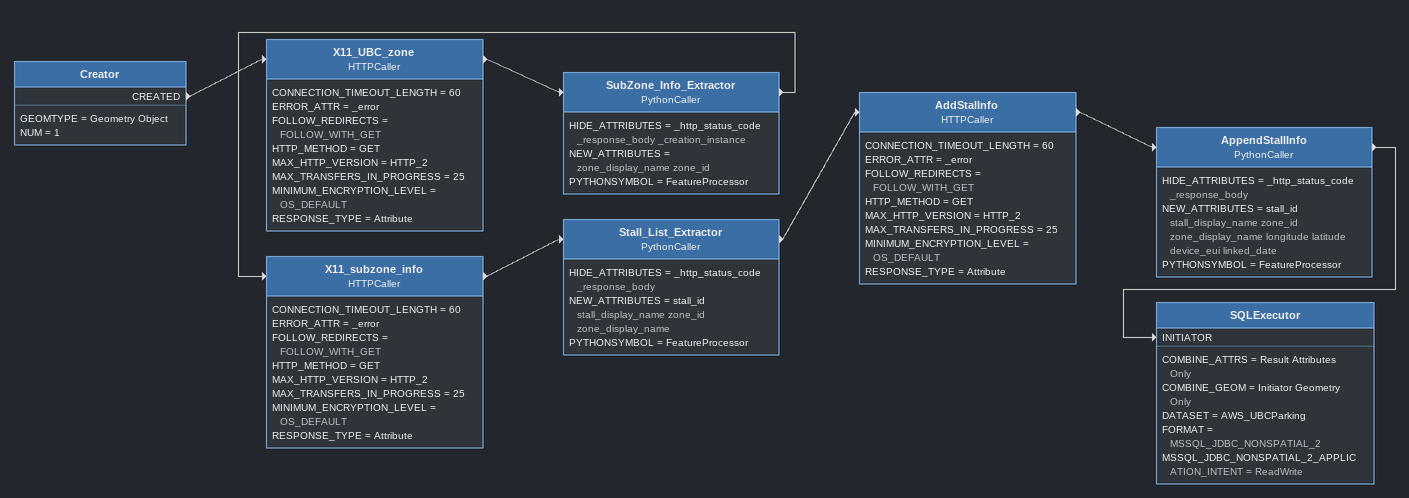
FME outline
Creator
    GEOMTYPE = Geometry Object
    NUM = 1
    CREATED -> X11_UBC_zone
X11_UBC_zone: HTTPCaller
    CONNECTION_TIMEOUT_LENGTH = 60
    ERROR_ATTR = _error
    FOLLOW_REDIRECTS = FOLLOW_WITH_GET
    HTTP_METHOD = GET
    MAX_HTTP_VERSION = HTTP_2
    MAX_TRANSFERS_IN_PROGRESS = 25
    MINIMUM_ENCRYPTION_LEVEL = OS_DEFAULT
    RESPONSE_TYPE = Attribute
    -> SubZone_Info_Extractor
SubZone_Info_Extractor: PythonCaller
    HIDE_ATTRIBUTES = _http_status_code _response_body _creation_instance
    NEW_ATTRIBUTES = zone_display_name zone_id
    PYTHONSYMBOL = FeatureProcessor
    -> X11_subzone_info
X11_subzone_info: HTTPCaller
    CONNECTION_TIMEOUT_LENGTH = 60
    ERROR_ATTR = _error
    FOLLOW_REDIRECTS = FOLLOW_WITH_GET
    HTTP_METHOD = GET
    MAX_HTTP_VERSION = HTTP_2
    MAX_TRANSFERS_IN_PROGRESS = 25
    MINIMUM_ENCRYPTION_LEVEL = OS_DEFAULT
    RESPONSE_TYPE = Attribute
    -> Stall_List_Extractor
Stall_List_Extractor: PythonCaller
    HIDE_ATTRIBUTES = _http_status_code _response_body
    NEW_ATTRIBUTES = stall_id stall_display_name zone_id zone_display_name
    PYTHONSYMBOL = FeatureProcessor
    -> AddStallnfo
AddStallnfo: HTTPCaller
    CONNECTION_TIMEOUT_LENGTH = 60
    ERROR_ATTR = _error
    FOLLOW_REDIRECTS = FOLLOW_WITH_GET
    HTTP_METHOD = GET
    MAX_HTTP_VERSION = HTTP_2
    MAX_TRANSFERS_IN_PROGRESS = 25
    MINIMUM_ENCRYPTION_LEVEL = OS_DEFAULT
    RESPONSE_TYPE = Attribute
    -> AppendStallInfo
AppendStallInfo: PythonCaller
    HIDE_ATTRIBUTES = _http_status_code _response_body
    NEW_ATTRIBUTES = stall_id stall_display_name zone_id zone_display_name longitude latitude device_eui linked_date
    PYTHONSYMBOL = FeatureProcessor
    -> SQLExecutor [INITIATOR]
SQLExecutor
    COMBINE_ATTRS = Result Attributes Only
    COMBINE_GEOM = Initiator Geometry Only
    DATASET = AWS_UBCParking
    FORMAT = MSSQL_JDBC_NONSPATIAL_2
    MSSQL_JDBC_NONSPATIAL_2_APPLICATION_INTENT = ReadWrite
